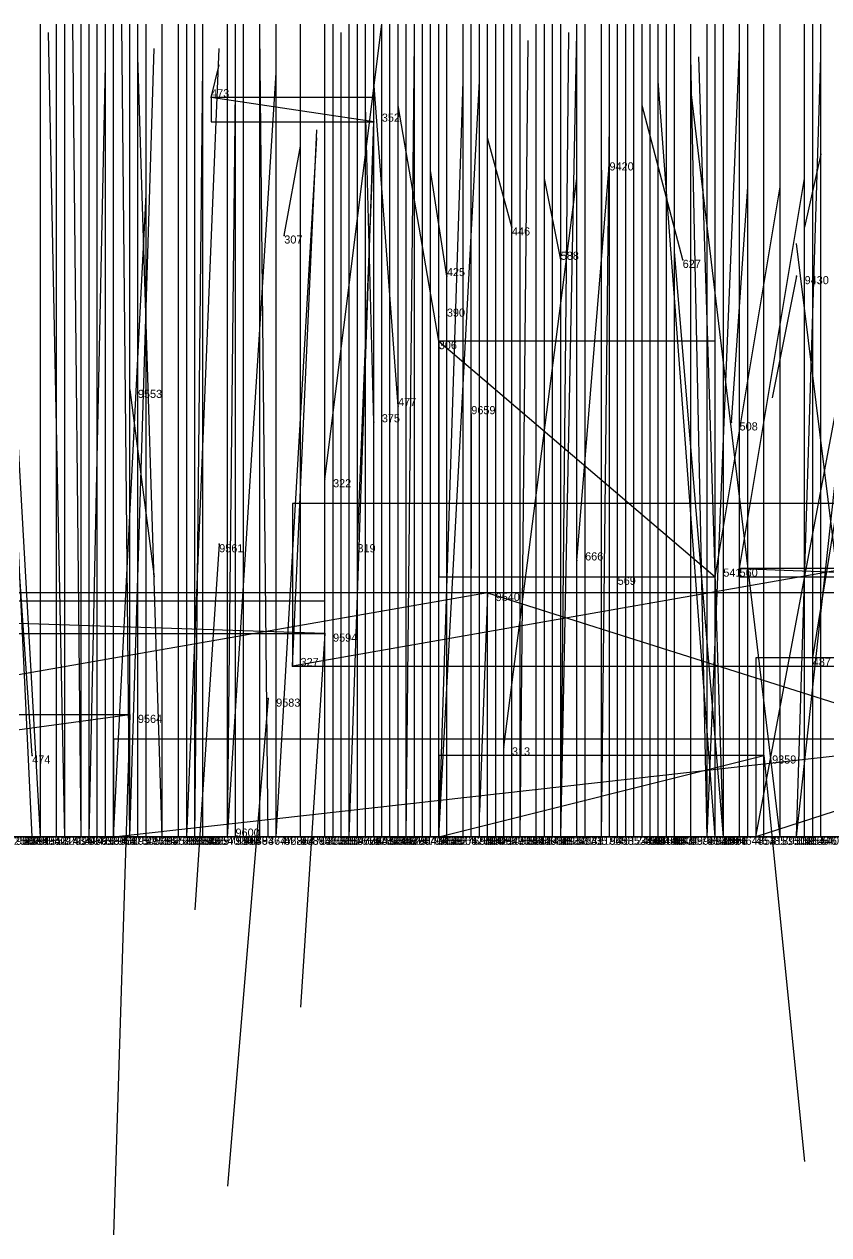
# Model space of a CAD drawing. Extents: x -0.07 to 1.1, y -0.07 to 1.1.
# Drawn here: x 0.443 to 0.542, y -0.049 to 0.1 of the extents above; entities that cross this region are included whole.
import ezdxf

# ---------------------------------------------------------------- set-up
doc = ezdxf.new("R2010")
doc.units = 0
for name, color, linetype in [('Clients', 3, 'CONTINUOUS'), ('Facilities', 3, 'CONTINUOUS'), ('Facilities_lines', 3, 'CONTINUOUS'), ('Min_max_boxes', 1, 'CONTINUOUS'), ('Normals', 1, 'CONTINUOUS'), ('Source_points', 5, 'CONTINUOUS'), ('Text', 3, 'CONTINUOUS')]:
    doc.layers.add(name, color=color, linetype=linetype)

msp = doc.modelspace()

# ---------------------------------------------------------------- linework, layer by layer
at = {"layer": 'Clients', "color": 5}
for p in [(0.466, 0.091), (0.528, 0.032), (0.476, 0.021), (0.534, 0.01, 1), (0.445, 0, 0.103), (0.445, 0, 0.901), (0.447, 0, 0.723), (0.45, 0, 0.347), (0.451, 0, 0.251), (0.452, 0, 0.164), (0.452, 0, 0.67), (0.453, 0, 0.804), (0.454, 0, 0.11), (0.454, 0, 0.842), (0.456, 0, 0.446), (0.456, 0, 0.979), (0.457, 0, 0.216), (0.458, 0, 0.363), (0.458, 0, 0.688), (0.458, 0, 0.647), (0.46, 0, 0.467), (0.46, 0, 0.47), (0.462, 0, 0.681), (0.463, 0, 0.982), (0.463, 0, 0.846), (0.464, 0, 0.198), (0.464, 0, 0.584), (0.465, 0, 0.222), (0.465, 0, 0.478), (0.465, 0, 0.657), (0.468, 0, 0.224), (0.468, 0, 0.541), (0.469, 0, 0.186), (0.469, 0, 0.261), (0.469, 0, 0.866), (0.47, 0, 0.536), (0.472, 0, 0.42), (0.474, 0, 0.681), (0.477, 0, 0.264), (0.477, 0, 0.445), (0.477, 0, 0.869), (0.48, 0, 0.161), (0.48, 0, 0.364), (0.48, 0, 0.457), (0.48, 0, 0.639), (0.481, 0, 0.716), (0.481, 0, 0.575), (0.483, 0, 0.274), (0.483, 0, 0.419), (0.483, 0, 0.424), (0.483, 0, 0.558), (0.484, 0, 0.853), (0.485, 0, 0.337), (0.485, 0, 0.711), (0.486, 0, 0.515), (0.487, 0, 0.301), (0.488, 0, 0.535), (0.488, 0, 0.756), (0.488, 0, 0.768), (0.489, 0, 0.219), (0.489, 0, 0.411), (0.489, 0, 0.546), (0.49, 0, 0.359), (0.491, 0, 0.249), (0.491, 0, 0.355), (0.492, 0, 0.489), (0.493, 0, 0.132), (0.494, 0, 0.05), (0.494, 0, 0.604), (0.494, 0, 0.722), (0.494, 0, 0.818), (0.495, 0, 0.647), (0.497, 0, 0.704), (0.498, 0, 0.307), (0.499, 0, 0.676), (0.499, 0, 0.648), (0.499, 0, 0.538), (0.499, 0, 0.687), (0.5, 0, 0.252), (0.5, 0, 0.132), (0.5, 0, 0.318), (0.501, 0, 0.43), (0.502, 0, 0.422), (0.503, 0, 0.236), (0.504, 0, 0.571), (0.504, 0, 0.703), (0.504, 0, 0.732), (0.504, 0, 0.717), (0.504, 0, 0.879), (0.506, 0, 0.273), (0.507, 0, 0.402), (0.508, 0, 0.346), (0.509, 0, 0.882), (0.511, 0, 0.105), (0.511, 0, 0.734), (0.512, 0, 0.72), (0.515, 0, 0.89), (0.516, 0, 0.37), (0.517, 0, 0.589), (0.518, 0, 0.224), (0.518, 0, 0.375), (0.518, 0, 0.34), (0.518, 0, 0.555), (0.519, 0, 0.469), (0.52, 0, 0.231), (0.52, 0, 0.2), (0.52, 0, 0.74), (0.521, 0, 0.178), (0.521, 0, 0.81), (0.522, 0, 0.205), (0.522, 0, 0.336), (0.522, 0, 0.756), (0.523, 0, 0.44), (0.525, 0, 0.163), (0.525, 0, 0.504), (0.527, 0, 0.44), (0.527, 0, 0.961), (0.528, 0, 0.203), (0.528, 0, 0.843), (0.529, 0, 0.564), (0.529, 0, 0.996), (0.531, 0, 0.335), (0.532, 0, 0.268), (0.533, 0, 0.006), (0.534, 0, 0.525), (0.536, 0, 0.616), (0.539, 0, 0.386), (0.54, 0, 0.601), (0.541, 0, 0.74)]:
    msp.add_point(p, dxfattribs=at)
at = {"layer": 'Facilities', "color": 3}
for p in [(0.486, 0.088), (0.541, 0.084, 1), (0.514, 0.082, 1), (0.503, 0.075), (0.475, 0.074), (0.509, 0.071), (0.524, 0.071), (0.495, 0.069), (0.538, 0.069, 1), (0.494, 0.064), (0.494, 0.061), (0.456, 0.055, 1), (0.489, 0.053), (0.486, 0.051), (0.498, 0.052, 1), (0.53, 0.051), (0.48, 0.044), (0.467, 0.036, 1), (0.484, 0.036), (0.511, 0.034), (0.531, 0.033), (0.515, 0.032), (0.5, 0.03, 1), (0.48, 0.025, 1), (0.54, 0.022), (0.473, 0.017, 1), (0.456, 0.015, 1), (0.502, 0.011), (0.444, 0.01), (0.444, 0, 0.005), (0.445, 0, 0.031), (0.448, 0, 0.076), (0.448, 0, 0.914), (0.45, 0, 0.916), (0.451, 0, 0.998), (0.454, 0, 0.007), (0.456, 0, 0.09), (0.46, 0, 0.061), (0.464, 0, 0.991), (0.468, 0, 0.988), (0.468, 0, 1), (0.473, 0, 0.074), (0.474, 0, 0.026), (0.48, 0, 0.083), (0.482, 0, 0.075), (0.483, 0, 0.997), (0.49, 0, 0.068), (0.493, 0, 0.916), (0.494, 0, 0.98), (0.498, 0, 0.905), (0.504, 0, 0.956), (0.507, 0, 0.161), (0.509, 0, 0.087), (0.509, 0, 0.938), (0.514, 0, 0.03), (0.514, 0, 0.092), (0.527, 0, 0.063), (0.527, 0, 0.884), (0.528, 0, 0.968), (0.529, 0, 0.962), (0.536, 0, 0.967), (0.538, 0, 0.043), (0.538, 0, 0.031)]:
    msp.add_point(p, dxfattribs=at)
at = {"layer": 'Facilities_lines', "color": 3}
for p, q in [((0.486, 0.088), (0.466, 0.091)), ((0.494, 0.061), (0.528, 0.032)), ((0.59, 0.041), (0.476, 0.021)), ((0.531, 0.033), (0.558, 0.032)), ((0.5, 0.03, 1), (0.328, 0, 0.997)), ((0.5, 0.03, 1), (0.56, 0.011, 1)), ((0.48, 0.025, 1), (0.358, 0.029, 1)), ((0.601, 0.022), (0.533, 0, 0.006)), ((0.456, 0.015, 1), (0.346, 0, 0.998)), ((0.454, 0, 0.007), (0.561, 0.012)), ((0.494, 0, 0.98), (0.534, 0.01, 1)), ((0.39, 0, 0.4), (0.549, 0, 0.485)), ((0.39, 0, 0.4), (0.523, 0, 0.44)), ((0.39, 0, 0.4), (0.519, 0, 0.469)), ((0.39, 0, 0.4), (0.527, 0, 0.44)), ((0.39, 0, 0.4), (0.507, 0, 0.402)), ((0.39, 0, 0.4), (0.465, 0, 0.478)), ((0.39, 0, 0.4), (0.45, 0, 0.347)), ((0.39, 0, 0.4), (0.489, 0, 0.411)), ((0.39, 0, 0.4), (0.502, 0, 0.422)), ((0.39, 0, 0.4), (0.501, 0, 0.43)), ((0.39, 0, 0.4), (0.46, 0, 0.467)), ((0.39, 0, 0.4), (0.483, 0, 0.419)), ((0.39, 0, 0.4), (0.492, 0, 0.489)), ((0.39, 0, 0.4), (0.456, 0, 0.446)), ((0.39, 0, 0.4), (0.48, 0, 0.364)), ((0.39, 0, 0.4), (0.458, 0, 0.363)), ((0.39, 0, 0.4), (0.46, 0, 0.47)), ((0.39, 0, 0.4), (0.483, 0, 0.424)), ((0.39, 0, 0.4), (0.472, 0, 0.42)), ((0.39, 0, 0.4), (0.48, 0, 0.457)), ((0.39, 0, 0.4), (0.477, 0, 0.445)), ((0.403, 0, 0.951), (0.463, 0, 0.982)), ((0.406, 0, 0.876), (0.445, 0, 0.901)), ((0.406, 0, 0.876), (0.453, 0, 0.804)), ((0.406, 0, 0.876), (0.454, 0, 0.842)), ((0.406, 0, 0.876), (0.469, 0, 0.866)), ((0.406, 0, 0.876), (0.463, 0, 0.846)), ((0.509, 0, 0.938), (0.407, 0, 0.938)), ((0.507, 0, 0.161), (0.414, 0, 0.21)), ((0.507, 0, 0.161), (0.419, 0, 0.229)), ((0.507, 0, 0.161), (0.422, 0, 0.194)), ((0.43, 0, 0.635), (0.525, 0, 0.504)), ((0.43, 0, 0.635), (0.464, 0, 0.584)), ((0.43, 0, 0.635), (0.494, 0, 0.604)), ((0.43, 0, 0.635), (0.483, 0, 0.558)), ((0.43, 0, 0.635), (0.481, 0, 0.716)), ((0.43, 0, 0.635), (0.488, 0, 0.535)), ((0.43, 0, 0.635), (0.495, 0, 0.647)), ((0.43, 0, 0.635), (0.504, 0, 0.571)), ((0.43, 0, 0.635), (0.497, 0, 0.704)), ((0.43, 0, 0.635), (0.485, 0, 0.711)), ((0.43, 0, 0.635), (0.474, 0, 0.681)), ((0.43, 0, 0.635), (0.462, 0, 0.681)), ((0.43, 0, 0.635), (0.458, 0, 0.688)), ((0.43, 0, 0.635), (0.489, 0, 0.546)), ((0.43, 0, 0.635), (0.465, 0, 0.657)), ((0.43, 0, 0.635), (0.452, 0, 0.67)), ((0.43, 0, 0.635), (0.494, 0, 0.722)), ((0.43, 0, 0.635), (0.481, 0, 0.575)), ((0.43, 0, 0.635), (0.468, 0, 0.541)), ((0.43, 0, 0.635), (0.486, 0, 0.515)), ((0.43, 0, 0.635), (0.499, 0, 0.676)), ((0.43, 0, 0.635), (0.48, 0, 0.639)), ((0.43, 0, 0.635), (0.458, 0, 0.647)), ((0.43, 0, 0.635), (0.447, 0, 0.723)), ((0.43, 0, 0.635), (0.499, 0, 0.648)), ((0.43, 0, 0.635), (0.47, 0, 0.536)), ((0.43, 0, 0.635), (0.499, 0, 0.538)), ((0.43, 0, 0.635), (0.499, 0, 0.687)), ((0.43, 0, 0.635), (0.536, 0, 0.616)), ((0.43, 0, 0.635), (0.529, 0, 0.564)), ((0.43, 0, 0.635), (0.517, 0, 0.589)), ((0.43, 0, 0.635), (0.518, 0, 0.555)), ((0.43, 0, 0.635), (0.534, 0, 0.525)), ((0.432, 0, 0.965), (0.456, 0, 0.979)), ((0.507, 0, 0.161), (0.436, 0, 0.157)), ((0.507, 0, 0.161), (0.437, 0, 0.171)), ((0.507, 0, 0.161), (0.439, 0, 0.252)), ((0.445, 0, 0.031), (0.494, 0, 0.05)), ((0.507, 0, 0.161), (0.445, 0, 0.103)), ((0.507, 0, 0.161), (0.451, 0, 0.251)), ((0.507, 0, 0.161), (0.452, 0, 0.164)), ((0.507, 0, 0.161), (0.454, 0, 0.11)), ((0.507, 0, 0.161), (0.457, 0, 0.216)), ((0.507, 0, 0.161), (0.464, 0, 0.198)), ((0.507, 0, 0.161), (0.465, 0, 0.222)), ((0.507, 0, 0.161), (0.468, 0, 0.224)), ((0.507, 0, 0.161), (0.469, 0, 0.186)), ((0.507, 0, 0.161), (0.469, 0, 0.261)), ((0.507, 0, 0.161), (0.477, 0, 0.264)), ((0.527, 0, 0.884), (0.477, 0, 0.869)), ((0.507, 0, 0.161), (0.48, 0, 0.161)), ((0.507, 0, 0.161), (0.483, 0, 0.274)), ((0.483, 0, 0.997), (0.529, 0, 0.996)), ((0.527, 0, 0.884), (0.484, 0, 0.853)), ((0.598, 0, 0.357), (0.485, 0, 0.337)), ((0.507, 0, 0.161), (0.487, 0, 0.301)), ((0.527, 0, 0.884), (0.488, 0, 0.756)), ((0.527, 0, 0.884), (0.488, 0, 0.768)), ((0.507, 0, 0.161), (0.489, 0, 0.219)), ((0.598, 0, 0.357), (0.49, 0, 0.359)), ((0.507, 0, 0.161), (0.491, 0, 0.249)), ((0.598, 0, 0.357), (0.491, 0, 0.355)), ((0.507, 0, 0.161), (0.493, 0, 0.132)), ((0.527, 0, 0.884), (0.494, 0, 0.818)), ((0.598, 0, 0.357), (0.498, 0, 0.307)), ((0.507, 0, 0.161), (0.5, 0, 0.252)), ((0.507, 0, 0.161), (0.5, 0, 0.132)), ((0.598, 0, 0.357), (0.5, 0, 0.318)), ((0.507, 0, 0.161), (0.503, 0, 0.236)), ((0.637, 0, 0.647), (0.504, 0, 0.703)), ((0.527, 0, 0.884), (0.504, 0, 0.732)), ((0.527, 0, 0.884), (0.504, 0, 0.717)), ((0.527, 0, 0.884), (0.504, 0, 0.879)), ((0.507, 0, 0.161), (0.506, 0, 0.273)), ((0.507, 0, 0.161), (0.518, 0, 0.224)), ((0.507, 0, 0.161), (0.521, 0, 0.178)), ((0.507, 0, 0.161), (0.528, 0, 0.203)), ((0.507, 0, 0.161), (0.553, 0, 0.201)), ((0.507, 0, 0.161), (0.543, 0, 0.188)), ((0.507, 0, 0.161), (0.52, 0, 0.231)), ((0.507, 0, 0.161), (0.522, 0, 0.205)), ((0.507, 0, 0.161), (0.563, 0, 0.104)), ((0.507, 0, 0.161), (0.567, 0, 0.218)), ((0.507, 0, 0.161), (0.578, 0, 0.184)), ((0.507, 0, 0.161), (0.525, 0, 0.163)), ((0.507, 0, 0.161), (0.52, 0, 0.2)), ((0.507, 0, 0.161), (0.555, 0, 0.15)), ((0.507, 0, 0.161), (0.511, 0, 0.105)), ((0.507, 0, 0.161), (0.545, 0, 0.093)), ((0.507, 0, 0.161), (0.532, 0, 0.268)), ((0.598, 0, 0.357), (0.508, 0, 0.346)), ((0.527, 0, 0.884), (0.509, 0, 0.882)), ((0.527, 0, 0.884), (0.511, 0, 0.734)), ((0.527, 0, 0.884), (0.512, 0, 0.72)), ((0.527, 0, 0.884), (0.515, 0, 0.89)), ((0.598, 0, 0.357), (0.516, 0, 0.37)), ((0.598, 0, 0.357), (0.518, 0, 0.375)), ((0.598, 0, 0.357), (0.518, 0, 0.34)), ((0.527, 0, 0.884), (0.52, 0, 0.74)), ((0.527, 0, 0.884), (0.521, 0, 0.81)), ((0.598, 0, 0.357), (0.522, 0, 0.336)), ((0.527, 0, 0.884), (0.522, 0, 0.756)), ((0.527, 0, 0.884), (0.552, 0, 0.75)), ((0.527, 0, 0.884), (0.541, 0, 0.74)), ((0.527, 0, 0.884), (0.546, 0, 0.747)), ((0.527, 0, 0.884), (0.549, 0, 0.764)), ((0.527, 0, 0.884), (0.528, 0, 0.843)), ((0.527, 0, 0.884), (0.544, 0, 0.864)), ((0.527, 0, 0.884), (0.551, 0, 0.771)), ((0.529, 0, 0.962), (0.527, 0, 0.961)), ((0.598, 0, 0.357), (0.531, 0, 0.335)), ((0.598, 0, 0.357), (0.539, 0, 0.386)), ((0.637, 0, 0.647), (0.54, 0, 0.601))]:
    msp.add_line(p, q, dxfattribs=at)
at = {"layer": 'Min_max_boxes', "color": 1}
for p, q in [((0.486, 0.091), (0.466, 0.091)), ((0.466, 0.091), (0.466, 0.088)), ((0.486, 0.091), (0.466, 0.091)), ((0.466, 0.091), (0.466, 0.088)), ((0.466, 0.091), (0.466, 0.091)), ((0.486, 0.088), (0.486, 0.091)), ((0.486, 0.088), (0.486, 0.091)), ((0.486, 0.091), (0.486, 0.091)), ((0.466, 0.088), (0.486, 0.088)), ((0.466, 0.088), (0.486, 0.088)), ((0.466, 0.088), (0.466, 0.088)), ((0.486, 0.088), (0.486, 0.088)), ((0.528, 0.061), (0.494, 0.061)), ((0.494, 0.061), (0.494, 0.032)), ((0.528, 0.061), (0.494, 0.061)), ((0.494, 0.061), (0.494, 0.032)), ((0.494, 0.061), (0.494, 0.061)), ((0.528, 0.032), (0.528, 0.061)), ((0.528, 0.032), (0.528, 0.061)), ((0.528, 0.061), (0.528, 0.061)), ((0.59, 0.041), (0.476, 0.041)), ((0.476, 0.041), (0.476, 0.021)), ((0.59, 0.041), (0.476, 0.041)), ((0.476, 0.041), (0.476, 0.021)), ((0.476, 0.041), (0.476, 0.041)), ((0.558, 0.033), (0.531, 0.033)), ((0.531, 0.033), (0.531, 0.032)), ((0.558, 0.033), (0.531, 0.033)), ((0.531, 0.033), (0.531, 0.032)), ((0.531, 0.033), (0.531, 0.033)), ((0.494, 0.032), (0.528, 0.032)), ((0.494, 0.032), (0.528, 0.032)), ((0.494, 0.032), (0.494, 0.032)), ((0.528, 0.032), (0.528, 0.032)), ((0.531, 0.032), (0.558, 0.032)), ((0.531, 0.032), (0.558, 0.032)), ((0.531, 0.032), (0.531, 0.032)), ((0.56, 0.03, 0.997), (0.328, 0.03, 0.997)), ((0.56, 0.03, 1), (0.328, 0.03, 1)), ((0.48, 0.029, 1), (0.358, 0.029, 1)), ((0.48, 0.029, 1), (0.358, 0.029, 1)), ((0.48, 0.025, 1), (0.48, 0.029, 1)), ((0.48, 0.025, 1), (0.48, 0.029, 1)), ((0.48, 0.029, 1), (0.48, 0.029, 1)), ((0.358, 0.025, 1), (0.48, 0.025, 1)), ((0.358, 0.025, 1), (0.48, 0.025, 1)), ((0.48, 0.025, 1), (0.48, 0.025, 1)), ((0.476, 0.021), (0.59, 0.021)), ((0.476, 0.021), (0.59, 0.021)), ((0.476, 0.021), (0.476, 0.021)), ((0.601, 0.022), (0.533, 0.022)), ((0.533, 0.022), (0.533, 0)), ((0.601, 0.022, 0.006), (0.533, 0.022, 0.006)), ((0.533, 0.022, 0.006), (0.533, 0, 0.006)), ((0.533, 0.022), (0.533, 0.022, 0.006)), ((0.456, 0.015, 0.998), (0.346, 0.015, 0.998)), ((0.456, 0.015, 1), (0.346, 0.015, 1)), ((0.456, 0, 0.998), (0.456, 0.015, 0.998)), ((0.456, 0, 1), (0.456, 0.015, 1)), ((0.456, 0.015, 0.998), (0.456, 0.015, 1)), ((0.561, 0.012), (0.454, 0.012)), ((0.454, 0.012), (0.454, 0)), ((0.561, 0.012, 0.007), (0.454, 0.012, 0.007)), ((0.454, 0.012, 0.007), (0.454, 0, 0.007)), ((0.454, 0.012), (0.454, 0.012, 0.007)), ((0.534, 0.01, 0.98), (0.494, 0.01, 0.98)), ((0.494, 0.01, 0.98), (0.494, 0, 0.98)), ((0.534, 0.01, 1), (0.494, 0.01, 1)), ((0.494, 0.01, 1), (0.494, 0, 1)), ((0.494, 0.01, 0.98), (0.494, 0.01, 1)), ((0.534, 0, 0.98), (0.534, 0.01, 0.98)), ((0.534, 0, 1), (0.534, 0.01, 1)), ((0.534, 0.01, 0.98), (0.534, 0.01, 1)), ((0.269, 0, 0.247), (0.549, 0, 0.247)), ((0.549, 0, 0.247), (0.269, 0, 0.247)), ((0.269, 0, 0.528), (0.549, 0, 0.528)), ((0.549, 0, 0.528), (0.269, 0, 0.528)), ((0.281, 0, 0.504), (0.536, 0, 0.504)), ((0.536, 0, 0.504), (0.281, 0, 0.504)), ((0.281, 0, 0.751), (0.536, 0, 0.751)), ((0.536, 0, 0.751), (0.281, 0, 0.751)), ((0.328, 0, 0.997), (0.56, 0, 0.997)), ((0.328, 0, 1), (0.56, 0, 1)), ((0.346, 0, 0.998), (0.456, 0, 0.998)), ((0.346, 0, 1), (0.456, 0, 1)), ((0.348, 0, 0.744), (0.469, 0, 0.744)), ((0.469, 0, 0.744), (0.348, 0, 0.744)), ((0.348, 0, 0.912), (0.469, 0, 0.912)), ((0.469, 0, 0.912), (0.348, 0, 0.912)), ((0.403, 0, 0.951), (0.463, 0, 0.951)), ((0.463, 0, 0.951), (0.403, 0, 0.951)), ((0.403, 0, 0.982), (0.463, 0, 0.982)), ((0.463, 0, 0.982), (0.403, 0, 0.982)), ((0.407, 0, 0.938), (0.509, 0, 0.938)), ((0.509, 0, 0.938), (0.407, 0, 0.938)), ((0.407, 0, 0.938), (0.509, 0, 0.938)), ((0.509, 0, 0.938), (0.407, 0, 0.938)), ((0.414, 0, 0.093), (0.578, 0, 0.093)), ((0.578, 0, 0.093), (0.414, 0, 0.093)), ((0.414, 0, 0.301), (0.578, 0, 0.301)), ((0.578, 0, 0.301), (0.414, 0, 0.301)), ((0.432, 0, 0.965), (0.456, 0, 0.965)), ((0.456, 0, 0.965), (0.432, 0, 0.965)), ((0.432, 0, 0.979), (0.456, 0, 0.979)), ((0.456, 0, 0.979), (0.432, 0, 0.979)), ((0.445, 0, 0.031), (0.494, 0, 0.031)), ((0.494, 0, 0.031), (0.445, 0, 0.031)), ((0.445, 0, 0.031), (0.445, 0, 0.031)), ((0.445, 0, 0.05), (0.494, 0, 0.05)), ((0.494, 0, 0.05), (0.445, 0, 0.05)), ((0.445, 0, 0.05), (0.445, 0, 0.05)), ((0.445, 0, 0.031), (0.445, 0, 0.05)), ((0.445, 0, 0.031), (0.445, 0, 0.05)), ((0.454, 0), (0.561, 0)), ((0.454, 0, 0.007), (0.561, 0, 0.007)), ((0.454, 0), (0.454, 0, 0.007)), ((0.456, 0, 0.998), (0.456, 0, 1)), ((0.456, 0, 0.965), (0.456, 0, 0.965)), ((0.456, 0, 0.979), (0.456, 0, 0.979)), ((0.456, 0, 0.965), (0.456, 0, 0.979)), ((0.456, 0, 0.965), (0.456, 0, 0.979)), ((0.463, 0, 0.951), (0.463, 0, 0.951)), ((0.463, 0, 0.982), (0.463, 0, 0.982)), ((0.463, 0, 0.951), (0.463, 0, 0.982)), ((0.463, 0, 0.951), (0.463, 0, 0.982)), ((0.469, 0, 0.744), (0.469, 0, 0.744)), ((0.469, 0, 0.912), (0.469, 0, 0.912)), ((0.469, 0, 0.744), (0.469, 0, 0.912)), ((0.469, 0, 0.744), (0.469, 0, 0.912)), ((0.477, 0, 0.717), (0.552, 0, 0.717)), ((0.552, 0, 0.717), (0.477, 0, 0.717)), ((0.477, 0, 0.717), (0.477, 0, 0.717)), ((0.477, 0, 0.89), (0.552, 0, 0.89)), ((0.552, 0, 0.89), (0.477, 0, 0.89)), ((0.477, 0, 0.89), (0.477, 0, 0.89)), ((0.477, 0, 0.717), (0.477, 0, 0.89)), ((0.477, 0, 0.717), (0.477, 0, 0.89)), ((0.483, 0, 0.996), (0.529, 0, 0.996)), ((0.529, 0, 0.996), (0.483, 0, 0.996)), ((0.483, 0, 0.996), (0.483, 0, 0.996)), ((0.483, 0, 0.997), (0.529, 0, 0.997)), ((0.529, 0, 0.997), (0.483, 0, 0.997)), ((0.483, 0, 0.997), (0.483, 0, 0.997)), ((0.483, 0, 0.996), (0.483, 0, 0.997)), ((0.483, 0, 0.996), (0.483, 0, 0.997)), ((0.485, 0, 0.246), (0.738, 0, 0.246)), ((0.738, 0, 0.246), (0.485, 0, 0.246)), ((0.485, 0, 0.246), (0.485, 0, 0.246)), ((0.485, 0, 0.511), (0.738, 0, 0.511)), ((0.738, 0, 0.511), (0.485, 0, 0.511)), ((0.485, 0, 0.511), (0.485, 0, 0.511)), ((0.485, 0, 0.246), (0.485, 0, 0.511)), ((0.485, 0, 0.246), (0.485, 0, 0.511)), ((0.494, 0, 0.031), (0.494, 0, 0.031)), ((0.494, 0, 0.05), (0.494, 0, 0.05)), ((0.494, 0, 0.031), (0.494, 0, 0.05)), ((0.494, 0, 0.031), (0.494, 0, 0.05)), ((0.494, 0, 0.98), (0.534, 0, 0.98)), ((0.494, 0, 1), (0.534, 0, 1)), ((0.494, 0, 0.98), (0.494, 0, 1)), ((0.504, 0, 0.489), (0.766, 0, 0.489)), ((0.766, 0, 0.489), (0.504, 0, 0.489)), ((0.504, 0, 0.489), (0.504, 0, 0.489)), ((0.504, 0, 0.749), (0.766, 0, 0.749)), ((0.766, 0, 0.749), (0.504, 0, 0.749)), ((0.504, 0, 0.749), (0.504, 0, 0.749)), ((0.504, 0, 0.489), (0.504, 0, 0.749)), ((0.504, 0, 0.489), (0.504, 0, 0.749)), ((0.509, 0, 0.938), (0.509, 0, 0.938)), ((0.509, 0, 0.938), (0.509, 0, 0.938)), ((0.509, 0, 0.938), (0.509, 0, 0.938)), ((0.509, 0, 0.938), (0.509, 0, 0.938)), ((0.527, 0, 0.961), (0.529, 0, 0.961)), ((0.529, 0, 0.961), (0.527, 0, 0.961)), ((0.527, 0, 0.961), (0.527, 0, 0.961)), ((0.527, 0, 0.962), (0.529, 0, 0.962)), ((0.529, 0, 0.962), (0.527, 0, 0.962)), ((0.527, 0, 0.962), (0.527, 0, 0.962)), ((0.527, 0, 0.961), (0.527, 0, 0.962)), ((0.527, 0, 0.961), (0.527, 0, 0.962)), ((0.529, 0, 0.996), (0.529, 0, 0.996)), ((0.529, 0, 0.997), (0.529, 0, 0.997)), ((0.529, 0, 0.996), (0.529, 0, 0.997)), ((0.529, 0, 0.996), (0.529, 0, 0.997)), ((0.529, 0, 0.961), (0.529, 0, 0.961)), ((0.529, 0, 0.962), (0.529, 0, 0.962)), ((0.529, 0, 0.961), (0.529, 0, 0.962)), ((0.529, 0, 0.961), (0.529, 0, 0.962)), ((0.533, 0), (0.601, 0)), ((0.533, 0, 0.006), (0.601, 0, 0.006)), ((0.533, 0), (0.533, 0, 0.006)), ((0.534, 0, 0.98), (0.534, 0, 1)), ((0.536, 0, 0.504), (0.536, 0, 0.504)), ((0.536, 0, 0.751), (0.536, 0, 0.751)), ((0.536, 0, 0.504), (0.536, 0, 0.751)), ((0.536, 0, 0.504), (0.536, 0, 0.751))]:
    msp.add_line(p, q, dxfattribs=at)
at = {"layer": 'Normals', "color": 1}
for p, q in [((0.445, 0, 0.103), (0.445, 0.1, 0.103)), ((0.445, 0, 0.901), (0.445, 0.1, 0.901)), ((0.447, 0, 0.723), (0.447, 0.1, 0.723)), ((0.448, 0, 0.914), (0.448, 0.1, 0.913)), ((0.45, 0, 0.916), (0.449, 0.1, 0.914)), ((0.45, 0, 0.347), (0.45, 0.1, 0.347)), ((0.451, 0, 0.251), (0.451, 0.1, 0.251)), ((0.452, 0, 0.164), (0.452, 0.1, 0.164)), ((0.452, 0, 0.67), (0.452, 0.1, 0.67)), ((0.453, 0, 0.804), (0.453, 0.1, 0.804)), ((0.454, 0, 0.11), (0.454, 0.1, 0.11)), ((0.454, 0, 0.842), (0.454, 0.1, 0.842)), ((0.456, 0, 0.09), (0.455, 0.1, 0.092)), ((0.456, 0, 0.446), (0.456, 0.1, 0.446)), ((0.457, 0, 0.216), (0.457, 0.1, 0.216)), ((0.458, 0, 0.363), (0.458, 0.1, 0.363)), ((0.458, 0, 0.688), (0.458, 0.1, 0.688)), ((0.458, 0, 0.647), (0.458, 0.1, 0.647)), ((0.46, 0, 0.467), (0.46, 0.1, 0.467)), ((0.46, 0, 0.47), (0.46, 0.1, 0.47)), ((0.462, 0, 0.681), (0.462, 0.1, 0.681)), ((0.463, 0, 0.846), (0.463, 0.1, 0.846)), ((0.464, 0, 0.198), (0.464, 0.1, 0.198)), ((0.464, 0, 0.584), (0.464, 0.1, 0.584)), ((0.465, 0, 0.222), (0.465, 0.1, 0.222)), ((0.465, 0, 0.478), (0.465, 0.1, 0.478)), ((0.465, 0, 0.657), (0.465, 0.1, 0.657)), ((0.468, 0, 0.224), (0.468, 0.1, 0.224)), ((0.468, 0, 0.541), (0.468, 0.1, 0.541)), ((0.469, 0, 0.186), (0.469, 0.1, 0.186)), ((0.469, 0, 0.261), (0.469, 0.1, 0.261)), ((0.469, 0, 0.866), (0.469, 0.1, 0.866)), ((0.47, 0, 0.536), (0.47, 0.1, 0.536)), ((0.472, 0, 0.42), (0.472, 0.1, 0.42)), ((0.474, 0, 0.681), (0.474, 0.1, 0.681)), ((0.477, 0, 0.264), (0.477, 0.1, 0.264)), ((0.477, 0, 0.445), (0.477, 0.1, 0.445)), ((0.477, 0, 0.869), (0.477, 0.1, 0.869)), ((0.48, 0, 0.083), (0.48, 0.1, 0.089)), ((0.48, 0.044), (0.487, 0.1, 0.083)), ((0.48, 0, 0.161), (0.48, 0.1, 0.161)), ((0.48, 0, 0.364), (0.48, 0.1, 0.364)), ((0.48, 0, 0.457), (0.48, 0.1, 0.457)), ((0.48, 0, 0.639), (0.48, 0.1, 0.639)), ((0.481, 0, 0.716), (0.481, 0.1, 0.716)), ((0.481, 0, 0.575), (0.481, 0.1, 0.575)), ((0.483, 0, 0.274), (0.483, 0.1, 0.274)), ((0.483, 0, 0.419), (0.483, 0.1, 0.419)), ((0.483, 0, 0.424), (0.483, 0.1, 0.424)), ((0.483, 0, 0.558), (0.483, 0.1, 0.558)), ((0.484, 0, 0.853), (0.484, 0.1, 0.853)), ((0.485, 0, 0.337), (0.485, 0.1, 0.337)), ((0.485, 0, 0.711), (0.485, 0.1, 0.711)), ((0.486, 0, 0.515), (0.486, 0.1, 0.515)), ((0.487, 0, 0.301), (0.487, 0.1, 0.301)), ((0.488, 0, 0.535), (0.488, 0.1, 0.535)), ((0.488, 0, 0.756), (0.488, 0.1, 0.756)), ((0.488, 0, 0.768), (0.488, 0.1, 0.768)), ((0.489, 0, 0.219), (0.489, 0.1, 0.219)), ((0.489, 0, 0.411), (0.489, 0.1, 0.411)), ((0.489, 0, 0.546), (0.489, 0.1, 0.546)), ((0.49, 0, 0.359), (0.49, 0.1, 0.359)), ((0.491, 0, 0.249), (0.491, 0.1, 0.249)), ((0.491, 0, 0.355), (0.491, 0.1, 0.355)), ((0.492, 0, 0.489), (0.492, 0.1, 0.489)), ((0.493, 0, 0.132), (0.493, 0.1, 0.132)), ((0.493, 0, 0.916), (0.493, 0.1, 0.911)), ((0.494, 0, 0.604), (0.494, 0.1, 0.604)), ((0.494, 0, 0.722), (0.494, 0.1, 0.722)), ((0.494, 0, 0.818), (0.494, 0.1, 0.818)), ((0.495, 0, 0.647), (0.495, 0.1, 0.647)), ((0.497, 0, 0.704), (0.497, 0.1, 0.704)), ((0.498, 0, 0.307), (0.498, 0.1, 0.307)), ((0.498, 0, 0.905), (0.498, 0.1, 0.903)), ((0.499, 0, 0.676), (0.499, 0.1, 0.676)), ((0.499, 0, 0.648), (0.499, 0.1, 0.648)), ((0.499, 0, 0.538), (0.499, 0.1, 0.538)), ((0.499, 0, 0.687), (0.499, 0.1, 0.687)), ((0.5, 0, 0.252), (0.5, 0.1, 0.252)), ((0.5, 0, 0.132), (0.5, 0.1, 0.132)), ((0.5, 0, 0.318), (0.5, 0.1, 0.318)), ((0.501, 0, 0.43), (0.501, 0.1, 0.43)), ((0.502, 0, 0.422), (0.502, 0.1, 0.422)), ((0.503, 0, 0.236), (0.503, 0.1, 0.236)), ((0.504, 0, 0.732), (0.504, 0.1, 0.732)), ((0.504, 0, 0.571), (0.504, 0.1, 0.571)), ((0.504, 0, 0.703), (0.504, 0.1, 0.703)), ((0.504, 0, 0.717), (0.504, 0.1, 0.717)), ((0.504, 0, 0.879), (0.504, 0.1, 0.879)), ((0.506, 0, 0.273), (0.506, 0.1, 0.273)), ((0.507, 0, 0.161), (0.507, 0.1, 0.161)), ((0.507, 0, 0.402), (0.507, 0.1, 0.402)), ((0.508, 0, 0.346), (0.508, 0.1, 0.346)), ((0.509, 0, 0.882), (0.509, 0.1, 0.882)), ((0.511, 0, 0.105), (0.511, 0.1, 0.105)), ((0.511, 0, 0.734), (0.511, 0.1, 0.734)), ((0.512, 0, 0.72), (0.512, 0.1, 0.72)), ((0.514, 0, 0.092), (0.514, 0.1, 0.097)), ((0.515, 0, 0.89), (0.515, 0.1, 0.89)), ((0.516, 0, 0.37), (0.516, 0.1, 0.37)), ((0.517, 0, 0.589), (0.517, 0.1, 0.589)), ((0.518, 0, 0.224), (0.518, 0.1, 0.224)), ((0.518, 0, 0.375), (0.518, 0.1, 0.375)), ((0.518, 0, 0.34), (0.518, 0.1, 0.34)), ((0.518, 0, 0.555), (0.518, 0.1, 0.555)), ((0.519, 0, 0.469), (0.519, 0.1, 0.469)), ((0.52, 0, 0.231), (0.52, 0.1, 0.231)), ((0.52, 0, 0.2), (0.52, 0.1, 0.2)), ((0.52, 0, 0.74), (0.52, 0.1, 0.74)), ((0.521, 0, 0.178), (0.521, 0.1, 0.178)), ((0.521, 0, 0.81), (0.521, 0.1, 0.81)), ((0.522, 0, 0.205), (0.522, 0.1, 0.205)), ((0.522, 0, 0.336), (0.522, 0.1, 0.336)), ((0.522, 0, 0.756), (0.522, 0.1, 0.756)), ((0.523, 0, 0.44), (0.523, 0.1, 0.44)), ((0.525, 0, 0.163), (0.525, 0.1, 0.163)), ((0.525, 0, 0.504), (0.525, 0.1, 0.504)), ((0.527, 0, 0.44), (0.527, 0.1, 0.44)), ((0.527, 0, 0.884), (0.527, 0.1, 0.884)), ((0.528, 0, 0.203), (0.528, 0.1, 0.203)), ((0.528, 0, 0.843), (0.528, 0.1, 0.843)), ((0.529, 0, 0.564), (0.529, 0.1, 0.564)), ((0.531, 0, 0.335), (0.531, 0.1, 0.335)), ((0.532, 0, 0.268), (0.532, 0.1, 0.268)), ((0.534, 0, 0.525), (0.534, 0.1, 0.525)), ((0.536, 0, 0.616), (0.536, 0.1, 0.616)), ((0.539, 0, 0.386), (0.539, 0.1, 0.386)), ((0.54, 0, 0.601), (0.54, 0.1, 0.601)), ((0.541, 0, 0.74), (0.541, 0.1, 0.74)), ((0.448, 0, 0.076), (0.446, 0.099, 0.09)), ((0.473, 0, 0.074), (0.472, 0.099, 0.086)), ((0.482, 0, 0.075), (0.482, 0.099, 0.089)), ((0.509, 0, 0.087), (0.511, 0.099, 0.097)), ((0.509, 0, 0.938), (0.51, 0.099, 0.928)), ((0.456, 0, 0.979), (0.459, 0.097, 0.953)), ((0.463, 0, 0.982), (0.467, 0.097, 0.957)), ((0.49, 0, 0.068), (0.491, 0.098, 0.089)), ((0.504, 0, 0.956), (0.505, 0.098, 0.938)), ((0.527, 0, 0.063), (0.531, 0.097, 0.089)), ((0.46, 0, 0.061), (0.457, 0.096, 0.088)), ((0.527, 0, 0.961), (0.525, 0.096, 0.934)), ((0.529, 0, 0.962), (0.526, 0.096, 0.936)), ((0.538, 0, 0.043), (0.541, 0.096, 0.072)), ((0.451, 0, 0.998), (0.453, 0.095, 0.967)), ((0.464, 0, 0.991), (0.465, 0.095, 0.959)), ((0.466, 0.091), (0.467, 0.095, 0.1)), ((0.468, 0, 0.988), (0.474, 0.094, 0.955)), ((0.489, 0.053), (0.486, 0.093, 0.092)), ((0.494, 0, 0.05), (0.497, 0.093, 0.087)), ((0.494, 0, 0.98), (0.499, 0.093, 0.944)), ((0.528, 0, 0.968), (0.521, 0.093, 0.931)), ((0.468, 0, 1), (0.469, 0.092, 0.961)), ((0.486, 0.088), (0.486, 0.092, 0.1)), ((0.536, 0, 0.967), (0.525, 0.092, 0.928)), ((0.538, 0, 0.031), (0.548, 0.092, 0.068)), ((0.486, 0.051), (0.485, 0.09, 0.092)), ((0.494, 0.061), (0.489, 0.09, 0.095)), ((0.524, 0.071), (0.519, 0.09, 0.098)), ((0.54, 0.022), (0.551, 0.09, 0.072)), ((0.445, 0, 0.031), (0.44, 0.088, 0.077)), ((0.483, 0, 0.997), (0.486, 0.088, 0.95)), ((0.514, 0, 0.03), (0.515, 0.088, 0.077)), ((0.476, 0.021), (0.479, 0.087, 0.075)), ((0.474, 0, 0.026), (0.479, 0.086, 0.077)), ((0.475, 0.074), (0.477, 0.085, 0.099)), ((0.484, 0.036), (0.486, 0.086, 0.087)), ((0.503, 0.075), (0.5, 0.086, 0.099)), ((0.494, 0.064), (0.494, 0.084, 0.098)), ((0.541, 0.084, 1), (0.539, 0.075, 1.1)), ((0.444, 0.01), (0.439, 0.082, 0.069)), ((0.444, 0, 0.005), (0.44, 0.083, 0.061)), ((0.495, 0.069), (0.493, 0.082, 0.099)), ((0.511, 0.034), (0.515, 0.083, 0.087)), ((0.514, 0.082, 1), (0.514, 0.072, 1.099)), ((0.502, 0.011), (0.511, 0.081, 0.071)), ((0.509, 0.071), (0.507, 0.081, 0.099)), ((0.531, 0.033), (0.539, 0.081, 0.087)), ((0.454, 0, 0.007), (0.458, 0.079, 0.069)), ((0.528, 0.032), (0.536, 0.08, 0.088)), ((0.53, 0.051), (0.532, 0.08, 0.096)), ((0.533, 0, 0.006), (0.548, 0.08, 0.065)), ((0.515, 0.032), (0.515, 0.078, 0.089)), ((0.529, 0, 0.996), (0.523, 0.072, 0.926)), ((0.547, 0, 0.986), (0.538, 0.073, 0.918)), ((0.538, 0.069, 1), (0.535, 0.054, 1.099)), ((0.456, 0.055, 1), (0.459, 0.032, 1.097)), ((0.498, 0.052, 1), (0.498, 0.033, 1.098)), ((0.467, 0.036, 1), (0.464, -0.009, 1.089)), ((0.5, 0.03, 1), (0.499, 0.003, 1.096)), ((0.48, 0.025, 1), (0.477, -0.021, 1.089)), ((0.473, 0.017, 1), (0.468, -0.043, 1.08)), ((0.456, 0.015, 1), (0.454, -0.049, 1.077)), ((0.534, 0.01, 1), (0.539, -0.04, 1.087))]:
    msp.add_line(p, q, dxfattribs=at)
at = {"layer": 'Source_points', "color": 5}
for p in [(0.466, 0.091), (0.486, 0.088), (0.541, 0.084, 1), (0.514, 0.082, 1), (0.503, 0.075), (0.475, 0.074), (0.509, 0.071), (0.524, 0.071), (0.495, 0.069), (0.538, 0.069, 1), (0.494, 0.064), (0.494, 0.061), (0.456, 0.055, 1), (0.489, 0.053), (0.486, 0.051), (0.498, 0.052, 1), (0.53, 0.051), (0.48, 0.044), (0.467, 0.036, 1), (0.484, 0.036), (0.511, 0.034), (0.531, 0.033), (0.515, 0.032), (0.528, 0.032), (0.5, 0.03, 1), (0.48, 0.025, 1), (0.476, 0.021), (0.54, 0.022), (0.473, 0.017, 1), (0.456, 0.015, 1), (0.502, 0.011), (0.444, 0.01), (0.534, 0.01, 1), (0.444, 0, 0.005), (0.445, 0, 0.103), (0.445, 0, 0.031), (0.445, 0, 0.901), (0.447, 0, 0.723), (0.448, 0, 0.076), (0.448, 0, 0.914), (0.45, 0, 0.347), (0.45, 0, 0.916), (0.451, 0, 0.251), (0.451, 0, 0.998), (0.452, 0, 0.164), (0.452, 0, 0.67), (0.453, 0, 0.804), (0.454, 0, 0.11), (0.454, 0, 0.007), (0.454, 0, 0.842), (0.456, 0, 0.09), (0.456, 0, 0.446), (0.456, 0, 0.979), (0.457, 0, 0.216), (0.458, 0, 0.363), (0.458, 0, 0.688), (0.458, 0, 0.647), (0.46, 0, 0.061), (0.46, 0, 0.467), (0.46, 0, 0.47), (0.462, 0, 0.681), (0.463, 0, 0.982), (0.463, 0, 0.846), (0.464, 0, 0.198), (0.464, 0, 0.584), (0.464, 0, 0.991), (0.465, 0, 0.222), (0.465, 0, 0.478), (0.465, 0, 0.657), (0.468, 0, 0.224), (0.468, 0, 0.541), (0.468, 0, 0.988), (0.468, 0, 1), (0.469, 0, 0.186), (0.469, 0, 0.261), (0.469, 0, 0.866), (0.47, 0, 0.536), (0.472, 0, 0.42), (0.473, 0, 0.074), (0.474, 0, 0.026), (0.474, 0, 0.681), (0.477, 0, 0.264), (0.477, 0, 0.445), (0.477, 0, 0.869), (0.48, 0, 0.083), (0.48, 0, 0.161), (0.48, 0, 0.364), (0.48, 0, 0.457), (0.48, 0, 0.639), (0.481, 0, 0.716), (0.481, 0, 0.575), (0.482, 0, 0.075), (0.483, 0, 0.274), (0.483, 0, 0.419), (0.483, 0, 0.424), (0.483, 0, 0.558), (0.483, 0, 0.997), (0.484, 0, 0.853), (0.485, 0, 0.337), (0.485, 0, 0.711), (0.486, 0, 0.515), (0.487, 0, 0.301), (0.488, 0, 0.535), (0.488, 0, 0.756), (0.488, 0, 0.768), (0.489, 0, 0.219), (0.489, 0, 0.411), (0.489, 0, 0.546), (0.49, 0, 0.068), (0.49, 0, 0.359), (0.491, 0, 0.249), (0.491, 0, 0.355), (0.492, 0, 0.489), (0.493, 0, 0.132), (0.493, 0, 0.916), (0.494, 0, 0.05), (0.494, 0, 0.604), (0.494, 0, 0.722), (0.494, 0, 0.98), (0.494, 0, 0.818), (0.495, 0, 0.647), (0.497, 0, 0.704), (0.498, 0, 0.307), (0.498, 0, 0.905), (0.499, 0, 0.676), (0.499, 0, 0.648), (0.499, 0, 0.538), (0.499, 0, 0.687), (0.5, 0, 0.252), (0.5, 0, 0.132), (0.5, 0, 0.318), (0.501, 0, 0.43), (0.502, 0, 0.422), (0.503, 0, 0.236), (0.504, 0, 0.732), (0.504, 0, 0.571), (0.504, 0, 0.703), (0.504, 0, 0.717), (0.504, 0, 0.956), (0.504, 0, 0.879), (0.506, 0, 0.273), (0.507, 0, 0.161), (0.507, 0, 0.402), (0.508, 0, 0.346), (0.509, 0, 0.087), (0.509, 0, 0.938), (0.509, 0, 0.882), (0.511, 0, 0.105), (0.511, 0, 0.734), (0.512, 0, 0.72), (0.514, 0, 0.03), (0.514, 0, 0.092), (0.515, 0, 0.89), (0.516, 0, 0.37), (0.517, 0, 0.589), (0.518, 0, 0.224), (0.518, 0, 0.375), (0.518, 0, 0.34), (0.518, 0, 0.555), (0.519, 0, 0.469), (0.52, 0, 0.231), (0.52, 0, 0.2), (0.52, 0, 0.74), (0.521, 0, 0.178), (0.521, 0, 0.81), (0.522, 0, 0.205), (0.522, 0, 0.336), (0.522, 0, 0.756), (0.523, 0, 0.44), (0.525, 0, 0.163), (0.525, 0, 0.504), (0.527, 0, 0.063), (0.527, 0, 0.44), (0.527, 0, 0.884), (0.527, 0, 0.961), (0.528, 0, 0.203), (0.528, 0, 0.968), (0.528, 0, 0.843), (0.529, 0, 0.564), (0.529, 0, 0.962), (0.529, 0, 0.996), (0.531, 0, 0.335), (0.532, 0, 0.268), (0.533, 0, 0.006), (0.534, 0, 0.525), (0.536, 0, 0.616), (0.536, 0, 0.967), (0.538, 0, 0.043), (0.538, 0, 0.031), (0.539, 0, 0.386), (0.54, 0, 0.601), (0.541, 0, 0.74)]:
    msp.add_point(p, dxfattribs=at)

# ---------------------------------------------------------------- texts
at = {"layer": 'Text', "color": 3}
for s, p in [('473', (0.466, 0.091)), ('352', (0.487, 0.088)), ('9420', (0.515, 0.082, 1)), ('446', (0.503, 0.074)), ('307', (0.475, 0.073)), ('588', (0.509, 0.071)), ('627', (0.524, 0.07)), ('425', (0.495, 0.069)), ('9430', (0.539, 0.068, 1)), ('390', (0.495, 0.064)), ('306', (0.494, 0.06)), ('9553', (0.457, 0.054, 1)), ('477', (0.489, 0.053)), ('9659', (0.498, 0.052, 1)), ('375', (0.487, 0.051)), ('508', (0.531, 0.05)), ('322', (0.481, 0.043)), ('9561', (0.467, 0.035, 1)), ('319', (0.484, 0.035)), ('666', (0.512, 0.034)), ('541', (0.529, 0.032)), ('560', (0.531, 0.032)), ('569', (0.516, 0.031)), ('9540', (0.501, 0.029, 1)), ('9594', (0.481, 0.024, 1)), ('327', (0.477, 0.021)), ('487', (0.54, 0.021)), ('9583', (0.474, 0.016, 1)), ('9564', (0.457, 0.014, 1)), ('313', (0.503, 0.01)), ('474', (0.444, 0.009)), ('9359', (0.535, 0.009, 1)), ('5259', (0.441, -0.001, 0.704)), ('9532', (0.442, -0.001, 0.9)), ('9681', (0.442, -0.001, 0.903)), ('4782', (0.443, -0.001, 0.402)), ('5294', (0.443, -0.001, 0.695)), ('9568', (0.443, -0.001, 0.867)), ('9615', (0.444, -0.001, 0.813)), ('296', (0.444, -0.001, 0.005)), ('340', (0.446, -0.001, 0.103)), ('341', (0.446, -0.001, 0.031)), ('9521', (0.446, -0.001, 0.901)), ('5329', (0.447, -0.001, 0.723)), ('9712', (0.448, -0.001, 0.914)), ('434', (0.449, -0.001, 0.076)), ('9697', (0.45, -0.001, 0.916)), ('4699', (0.451, -0.001, 0.347)), ('9531', (0.451, -0.001, 0.998)), ('413', (0.452, -0.001, 0.251)), ('428', (0.452, -0.001, 0.164)), ('5295', (0.453, -0.001, 0.67)), ('370', (0.454, -0.001, 0.11)), ('9656', (0.454, -0.001, 0.804)), ('9662', (0.454, -0.001, 0.842)), ('410', (0.455, -0.001, 0.007)), ('4750', (0.456, -0.001, 0.446)), ('373', (0.456, -0.001, 0.09)), ('9577', (0.457, -0.001, 0.979)), ('4758', (0.458, -0.001, 0.363)), ('297', (0.458, -0.001, 0.216)), ('5289', (0.459, -0.001, 0.688)), ('5293', (0.459, -0.001, 0.647)), ('312', (0.46, -0.001, 0.061)), ('4726', (0.461, -0.001, 0.467)), ('4763', (0.461, -0.001, 0.47)), ('5288', (0.462, -0.001, 0.681)), ('9669', (0.463, -0.001, 0.982)), ('9719', (0.463, -0.001, 0.846)), ('324', (0.464, -0.001, 0.198)), ('9533', (0.464, -0.001, 0.991)), ('343', (0.465, -0.001, 0.222)), ('5255', (0.465, -0.001, 0.584)), ('4697', (0.466, -0.001, 0.478)), ('5257', (0.466, -0.001, 0.657)), ('402', (0.468, -0.001, 0.224)), ('5302', (0.469, -0.001, 0.541)), ('9600', (0.469, 0, 1)), ('9547', (0.469, -0.001, 0.988)), ('403', (0.47, -0.001, 0.186)), ('4688', (0.47, -0.001, 0.261)), ('5340', (0.47, -0.001, 0.536)), ('9679', (0.47, -0.001, 0.866)), ('4777', (0.473, -0.001, 0.42)), ('364', (0.473, -0.001, 0.074)), ('462', (0.475, -0.001, 0.026)), ('5285', (0.475, -0.001, 0.681)), ('4789', (0.477, -0.001, 0.445)), ('9638', (0.477, -0.001, 0.869)), ('4703', (0.478, -0.001, 0.264)), ('4702', (0.48, -0.001, 0.364)), ('4779', (0.48, -0.001, 0.457)), ('315', (0.48, -0.001, 0.083)), ('360', (0.48, -0.001, 0.161)), ('5266', (0.481, -0.001, 0.716)), ('5301', (0.481, -0.001, 0.575)), ('5313', (0.481, -0.001, 0.639)), ('333', (0.482, -0.001, 0.075)), ('5265', (0.483, -0.001, 0.558)), ('4730', (0.484, -0.001, 0.274)), ('4735', (0.484, -0.001, 0.419)), ('4774', (0.484, -0.001, 0.424)), ('9609', (0.484, -0.001, 0.997)), ('9723', (0.484, -0.001, 0.853)), ('4772', (0.486, -0.001, 0.337)), ('5283', (0.486, -0.001, 0.711)), ('4722', (0.487, -0.001, 0.301)), ('5304', (0.487, -0.001, 0.515)), ('5273', (0.488, -0.001, 0.535)), ('9688', (0.488, -0.001, 0.768)), ('329', (0.489, -0.001, 0.219)), ('5331', (0.489, -0.001, 0.756)), ('438', (0.49, -0.001, 0.068)), ('4706', (0.49, -0.001, 0.411)), ('4728', (0.49, -0.001, 0.359)), ('5290', (0.49, -0.001, 0.546)), ('291', (0.491, -0.001, 0.249)), ('4792', (0.492, -0.001, 0.355)), ('409', (0.493, -0.001, 0.132)), ('4745', (0.493, -0.001, 0.489)), ('354', (0.494, -0.001, 0.05)), ('9535', (0.494, -0.001, 0.98)), ('9559', (0.494, -0.001, 0.818)), ('9626', (0.494, -0.001, 0.916)), ('5256', (0.495, -0.001, 0.604)), ('5300', (0.495, -0.001, 0.722)), ('5276', (0.496, -0.001, 0.647)), ('4770', (0.498, -0.001, 0.307)), ('5282', (0.498, -0.001, 0.704)), ('5330', (0.499, -0.001, 0.648)), ('9690', (0.499, -0.001, 0.905)), ('4720', (0.5, -0.001, 0.318)), ('302', (0.5, -0.001, 0.252)), ('5309', (0.5, -0.001, 0.676)), ('5345', (0.5, -0.001, 0.538)), ('5348', (0.5, -0.001, 0.687)), ('429', (0.501, -0.001, 0.132)), ('4710', (0.501, -0.001, 0.43)), ('4709', (0.503, -0.001, 0.422)), ('295', (0.503, -0.001, 0.236)), ('5279', (0.504, -0.001, 0.571)), ('5346', (0.504, -0.001, 0.717)), ('9664', (0.504, -0.001, 0.956)), ('9684', (0.504, -0.001, 0.879)), ('5258', (0.505, -0.001, 0.732)), ('5311', (0.505, -0.001, 0.703)), ('4618', (0.507, -0.001, 0.273)), ('598', (0.507, -0.001, 0.161)), ('4681', (0.508, -0.001, 0.402)), ('4634', (0.509, -0.001, 0.346)), ('512', (0.509, -0.001, 0.087)), ('9332', (0.509, -0.001, 0.882)), ('9321', (0.51, -0.001, 0.938)), ('5373', (0.511, -0.001, 0.734)), ('5411', (0.512, -0.001, 0.72)), ('633', (0.512, -0.001, 0.105)), ('571', (0.514, -0.001, 0.092)), ('565', (0.515, -0.001, 0.03)), ('9438', (0.515, -0.001, 0.89)), ('4612', (0.516, -0.001, 0.37)), ('524', (0.518, -0.001, 0.224)), ('5384', (0.518, -0.001, 0.589)), ('5389', (0.518, -0.001, 0.555)), ('4635', (0.519, -0.001, 0.375)), ('4644', (0.519, -0.001, 0.469)), ('4661', (0.519, -0.001, 0.34)), ('592', (0.52, -0.001, 0.231)), ('5428', (0.521, -0.001, 0.74)), ('9490', (0.521, -0.001, 0.81)), ('614', (0.521, -0.001, 0.2)), ('540', (0.522, -0.001, 0.178)), ('595', (0.522, -0.001, 0.205)), ('4671', (0.523, -0.001, 0.336)), ('5431', (0.523, -0.001, 0.756)), ('4617', (0.524, -0.001, 0.44)), ('4595', (0.525, -0.001, 0.504)), ('599', (0.525, -0.001, 0.163)), ('4667', (0.527, -0.001, 0.44)), ('9328', (0.527, -0.001, 0.884)), ('9400', (0.528, -0.001, 0.968)), ('9418', (0.528, -0.001, 0.843)), ('9474', (0.528, -0.001, 0.961)), ('635', (0.528, -0.001, 0.063)), ('550', (0.529, -0.001, 0.203)), ('5381', (0.529, -0.001, 0.564)), ('9365', (0.529, -0.001, 0.962)), ('9476', (0.529, -0.001, 0.996)), ('4648', (0.531, -0.001, 0.335)), ('4678', (0.533, -0.001, 0.268)), ('531', (0.534, -0.001, 0.006)), ('5418', (0.534, -0.001, 0.525)), ('5360', (0.536, -0.001, 0.616)), ('9503', (0.537, -0.001, 0.967)), ('659', (0.538, -0.001, 0.031)), ('4626', (0.539, -0.001, 0.386)), ('585', (0.539, -0.001, 0.043)), ('5446', (0.54, -0.001, 0.601)), ('5407', (0.541, -0.001, 0.74))]:
    msp.add_text(s, height=0.001, dxfattribs=at).set_placement(p)

doc.saveas('drawing.dxf')
